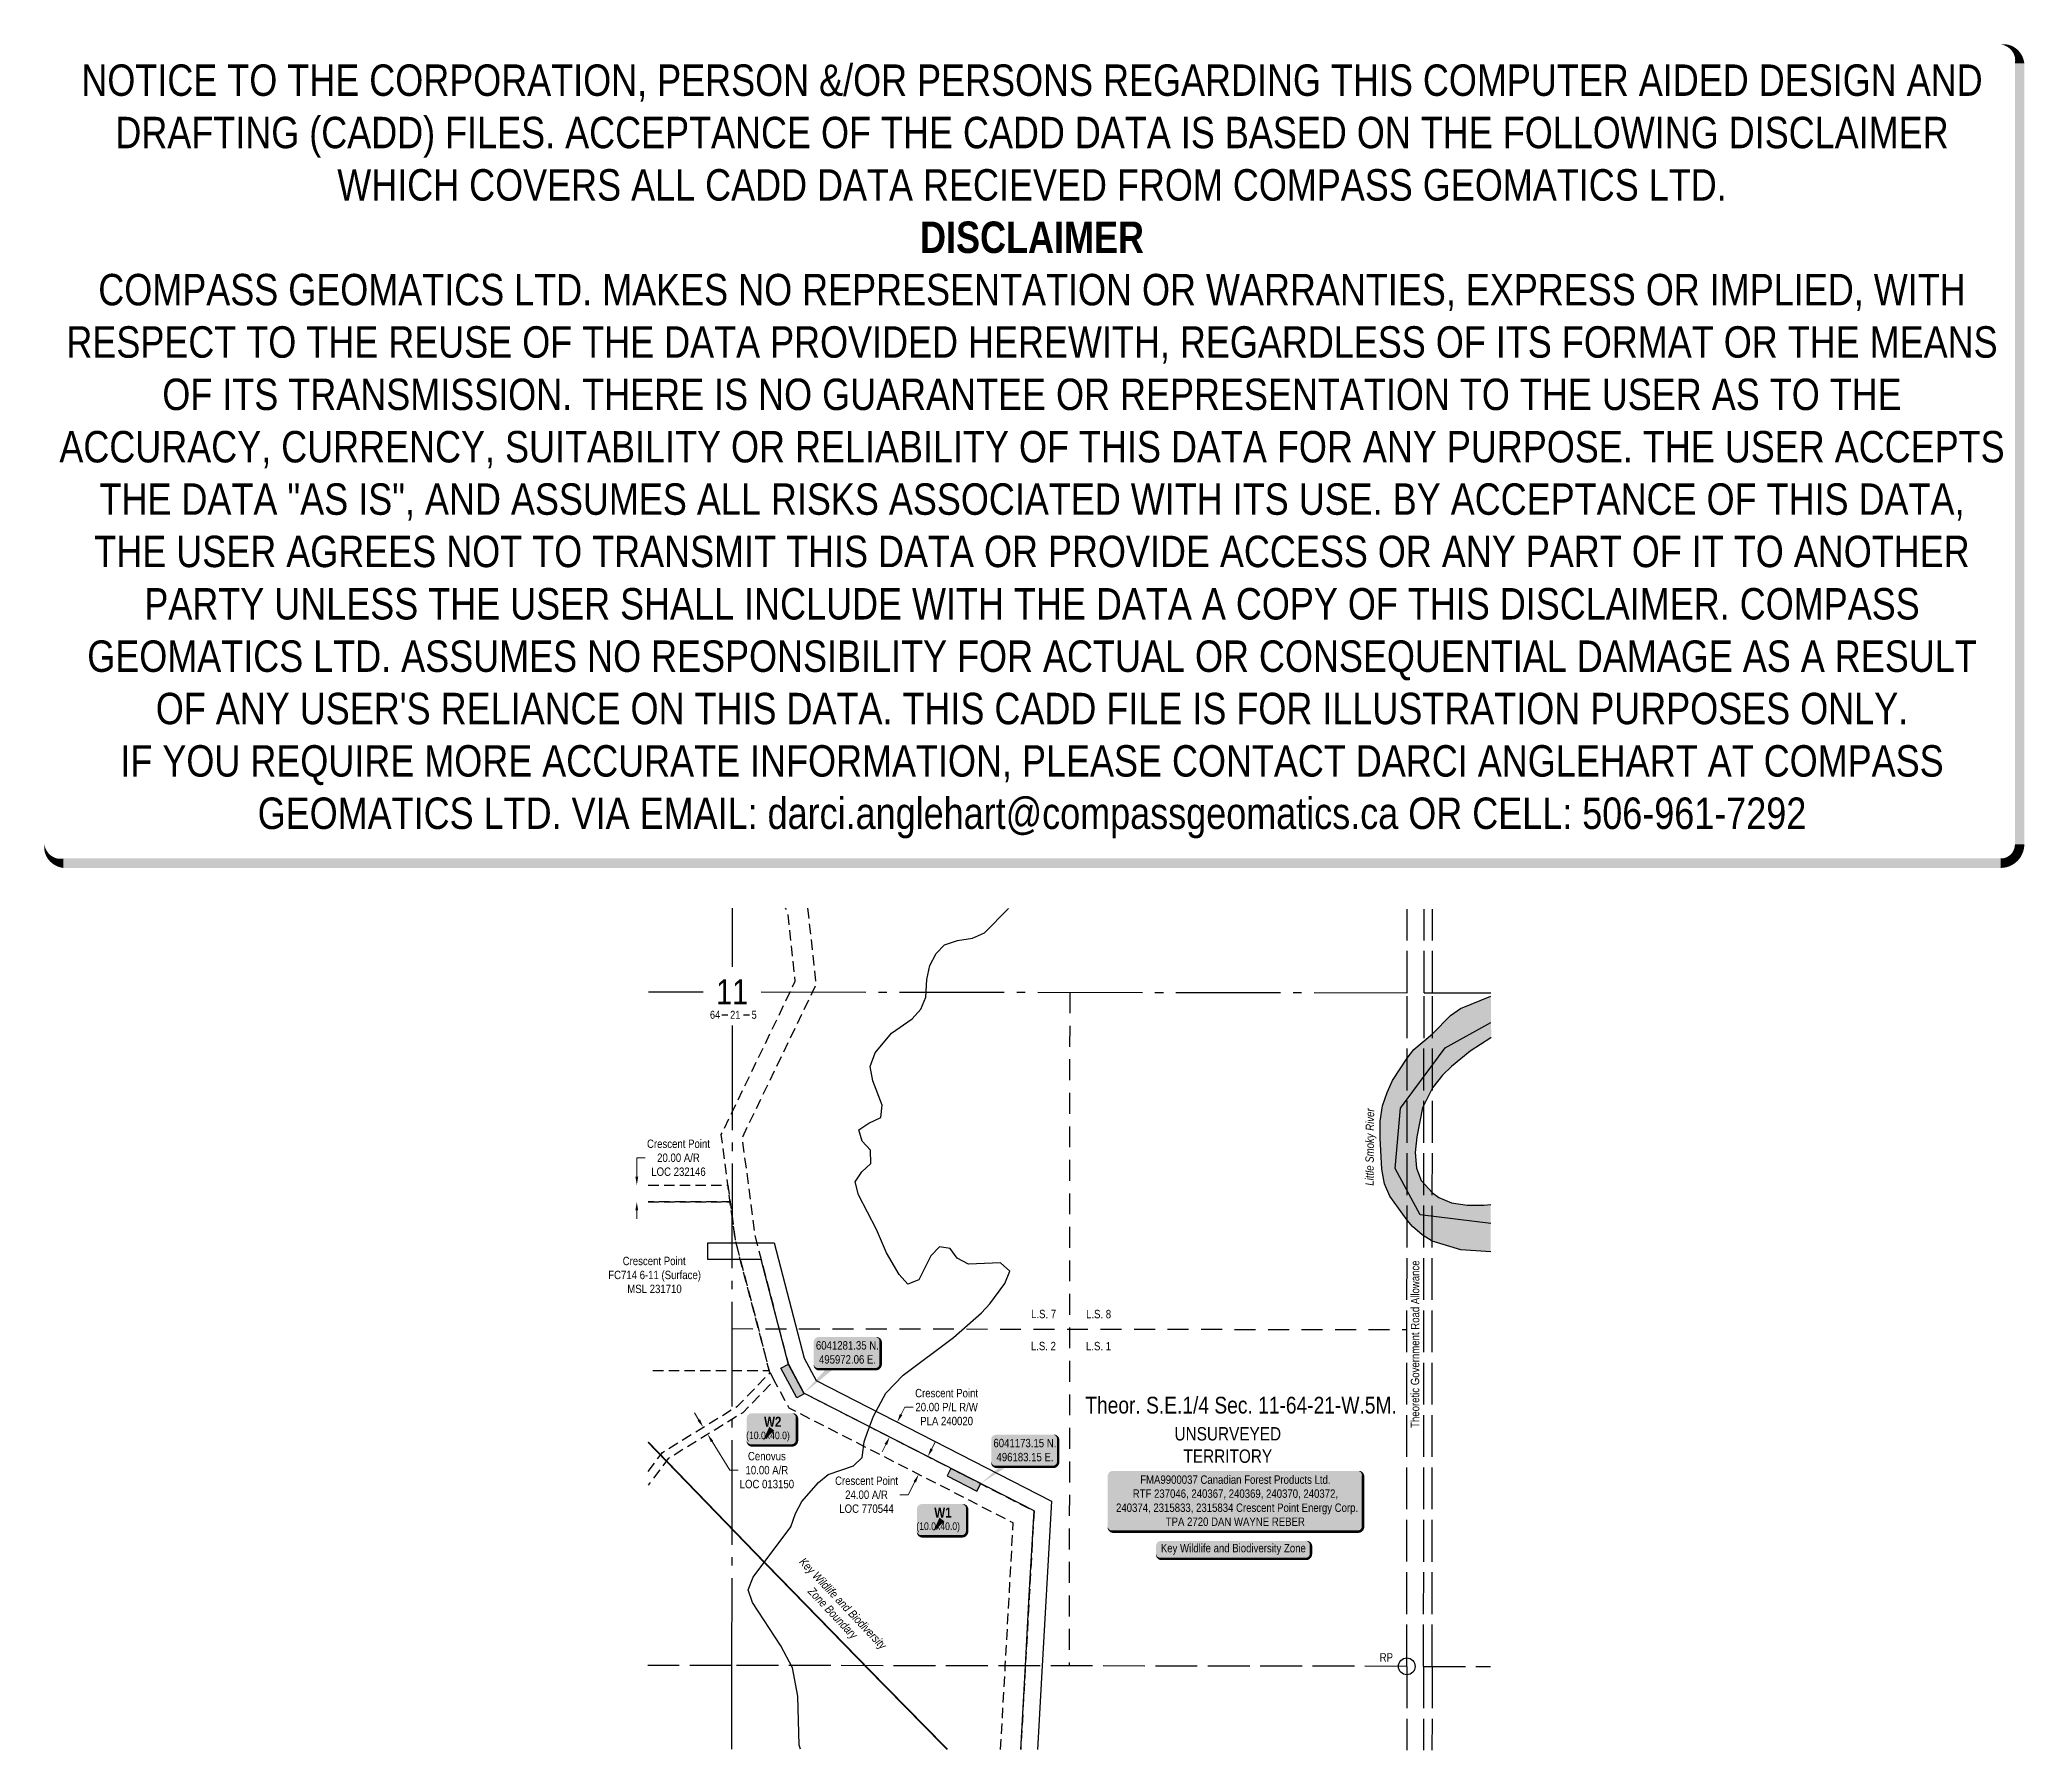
# Model space of a CAD drawing. Extents: x 495060 to 497429, y 6040855 to 6042897.
import ezdxf
from ezdxf.enums import TextEntityAlignment as Align

# ---------------------------------------------------------------- set-up
doc = ezdxf.new("R2010")
doc.units = 0
doc.header["$LTSCALE"] = 5
doc.header["$PDSIZE"] = 0.5
for name, pattern in [('DASHDOT2', [12.7, 6.35, -3.175, 0, -3.175]), ('foc-ACCESSROAD', [3.75, 2.5, -1.25]), ('foc-LSD', [8, 5, -3]), ('foc-QUARTERLINE', [33, 25, -3, 2, -3]), ('foc-UNSURVEYED', [12.5, 10, -2.5])]:
    doc.linetypes.add(name, pattern=pattern)
doc.layers.get('Defpoints').update_dxf_attribs({"color": 9})
for name, color, linetype in [('10', 1, 'Continuous'), ('35', 37, 'Continuous'), ('9', 3, 'Continuous'), ('AS-WILDLIFE', 131, 'DASHDOT2'), ('AS-WILDLIFE-BLOCK', 131, 'Continuous'), ('C-AR', 13, 'foc-ACCESSROAD'), ('C-RW', 13, 'Continuous'), ('C-SYMBOL', 7, 'Continuous'), ('C-WS', 13, 'foc-ACCESSROAD'), ('DETAIL-T', 7, 'Continuous'), ('F-AR', 190, 'foc-ACCESSROAD'), ('L-QSEC', 8, 'foc-QUARTERLINE'), ('L-ROAD-T', 7, 'Continuous'), ('L-SECLBL', 7, 'Continuous'), ('L-SECTION-LSD', 7, 'foc-LSD'), ('L-UNS-T', 3, 'Continuous'), ('L-USEC', 7, 'foc-UNSURVEYED'), ('P-TEMP-BLOCKS', 250, 'Continuous'), ('P-TEMP-H', 41, 'Continuous'), ('P-TEMP_WORKSPACE', 46, 'Continuous'), ('T-WATER', 160, 'Continuous'), ('T-WATER-H', 133, 'Continuous'), ('T-WATER-T', 170, 'Continuous')]:
    doc.layers.add(name, color=color, linetype=linetype)
for name, color, linetype, lineweight in [('C-AR-T', 13, 'Continuous', 9), ('C-RW-T', 13, 'Continuous', 9), ('C-WS-T', 13, 'Continuous', 9), ('F-AR-T', 190, 'Continuous', 9)]:
    doc.layers.add(name, color=color, linetype=linetype, lineweight=lineweight)
doc.layers.add('DISCLAIMER', color=7, linetype='Continuous', plot=False)
doc.layers.add('P-75m DRAINAGE AREA', color=7, linetype='Continuous', true_color=0xf1f8f1)
doc.styles.add('100L', font='', dxfattribs={"height": 11})
doc.styles.add('175L', font='', dxfattribs={"height": 20})
doc.styles.add('240', font='', dxfattribs={"height": 30})
doc.styles.add('80', font='', dxfattribs={"height": 10})
doc.styles.add('80CG', font='', dxfattribs={"height": 10})
doc.styles.add('80L', font='', dxfattribs={"height": 10})
doc.styles.add('BOLD', font='')
doc.styles.add('foc-LtypeFont', font='', dxfattribs={"height": 7.349999999999999})
doc.styles.add('SIMPLEX', font='')
doc.styles.get('100L').set_extended_font_data('Arial Narrow')
doc.styles.get('175L').set_extended_font_data('Arial Narrow')
doc.styles.get('240').set_extended_font_data('Arial Narrow')
doc.styles.get('80').set_extended_font_data('Arial Narrow')
doc.styles.get('80CG').set_extended_font_data('Arial Narrow')
doc.styles.get('80L').set_extended_font_data('Arial Narrow')
doc.styles.get('BOLD').set_extended_font_data('Arial Narrow', bold=True)
doc.styles.get('foc-LtypeFont').set_extended_font_data('Arial Narrow')
doc.styles.get('SIMPLEX').set_extended_font_data('Arial Narrow')
doc.linetypes.add('foc-TOPO-flowdirection-NOLINE', pattern='A,0,[">",foc-LtypeFont,S=0.3,R=0,X=0,Y=-0.945],-20,[">",foc-LtypeFont,S=0.3,R=0,X=0,Y=-0.945],0', length=20)
doc.dimstyles.new('Compass 5 000', dxfattribs={"dimscale": 5, "dimtxt": 9, "dimasz": 2, "dimexe": 0.2, "dimexo": 0.0625, "dimgap": 0.5, "dimtad": 0, "dimtih": 1, "dimtoh": 1, "dimzin": 0, "dimdsep": 46, "dimtxsty": '80CG', "dimcen": 0.1, "dimse1": 1, "dimse2": 1, "dimclrd": 256, "dimclrt": 256, "dimaunit": 1, "dimadec": 4, "dimazin": 0, "dimtfac": 0.06, "dimtofl": 0, "dimtmove": 0, "dimatfit": 1, "dimfxl": 0.2, "dimtolj": 1, "dimtzin": 0, "dimlwd": -1, "dimarcsym": 0})

# ---------------------------------------------------------------- blocks, each defined once
blk = doc.blocks.new('L-SECLBL')
at = {"layer": '9', "color": 7}
for p, q in [((-5.082139060913505, -27.83004804289613), (-12.28857354467345, -27.83004804289613)), ((20.70431141927111, -27.83004804289613), (13.49787693551116, -27.83004804289613))]:
    blk.add_line(p, q, dxfattribs=at)
at = {"layer": '10', "color": 2, "style": 'SIMPLEX'}
blk.add_attdef('SEC', text='', height=30, dxfattribs=at).set_placement((0, 0), align=Align.MIDDLE)
at = {"layer": '10', "color": 5, "style": '80L'}
blk.add_attdef('TWP', text='', height=9.5, dxfattribs=at).set_placement((-14.43410290347765, -27.36845155570791), align=Align.MIDDLE_RIGHT)
blk.add_attdef('RGE', text='', height=9.5, dxfattribs=at).set_placement((3.622123863462547, -27.36845155570791), align=Align.MIDDLE_CENTER)
blk.add_attdef('MER', text='', height=9.5, dxfattribs=at).set_placement((23.16775162027989, -27.36845155570791), align=Align.MIDDLE_LEFT)
blk = doc.blocks.new('RP')
at = {"layer": '35', "color": 3}
blk.add_circle((0, 0), 10, dxfattribs=at)
at = {"layer": '35', "color": 3, "style": '80'}
blk.add_attdef('RP_001', (-32.36089367917796, 5.754369554757101), '', height=10, dxfattribs=at)
blk = doc.blocks.new('*D378')
at = {"layer": 'C-AR-T', "transparency": 16777216}
for p, q in [((496124.5101967193, 6041214.485310631), (496129.0709929168, 6041223.384700388)), ((496104.4215491507, 6041175.286737251), (496096.5390793192, 6041159.905832635)), ((496096.5390793192, 6041159.905832635), (496086.5390793192, 6041159.905832635))]:
    blk.add_line(p, q, dxfattribs=at)
for points in [[(496123.0269650931, 6041215.24544333), (496125.9934283453, 6041213.725177931), (496119.9494005223, 6041205.585920874)], [(496102.9383175245, 6041176.04686995), (496105.9047807767, 6041174.526604552), (496108.9823453482, 6041184.186127008)]]:
    blk.add_solid(points, dxfattribs=at)
at = {"layer": 'Defpoints', "color": 0, "transparency": 16777216}
for p in [(495994.4745040592, 6041269.889816563), (495983.5074488856, 6041248.490022697), (496108.9823453482, 6041184.186127008)]:
    blk.add_point(p, dxfattribs=at)
at = {"layer": 'C-AR-T', "transparency": 16777216, "insert": (496046.7778242037, 6041159.905832635), "char_height": 10, "attachment_point": 5, "style": '80CG'}
blk.add_mtext('\\A1;Crescent Point \\P24.00 A/R\\PLOC 770544', dxfattribs=at)
blk = doc.blocks.new('*D379')
at = {"layer": 'C-AR-T', "transparency": 16777216}
for p, q in [((495772.5566006322, 6041539.457424659), (495772.5566006322, 6041562.17787968)), ((495772.5566006322, 6041562.17787968), (495782.5566006322, 6041562.17787968)), ((495772.5566006322, 6041499.467716463), (495772.5566006322, 6041489.467716463))]:
    blk.add_line(p, q, dxfattribs=at)
for points in [[(495770.8899339655, 6041539.457424659), (495774.2232672989, 6041539.457424659), (495772.5566006322, 6041529.457424659)], [(495770.8899339655, 6041499.467716463), (495774.2232672989, 6041499.467716463), (495772.5566006322, 6041509.467716463)]]:
    blk.add_solid(points, dxfattribs=at)
at = {"layer": 'Defpoints', "color": 0, "transparency": 16777216}
for p in [(495772.5566006322, 6041529.457424659), (495833.7094776755, 6041529.457424659), (495833.7094776756, 6041509.467716463)]:
    blk.add_point(p, dxfattribs=at)
at = {"layer": 'C-AR-T', "transparency": 16777216, "insert": (495822.3178557497, 6041562.177879679), "char_height": 10, "attachment_point": 5, "style": '80CG'}
blk.add_mtext('\\A1;Crescent Point\\P20.00 A/R\\PLOC 232146', dxfattribs=at)
blk = doc.blocks.new('*U382')
h = blk.add_hatch(color=255)
edge = h.paths.add_edge_path()
edge.add_line((-146.5, -37), (146.5, -37))
edge.add_arc((146.5, -31), 6, 270, 360)
edge.add_line((152.5, -31), (152.5, 29.5))
edge.add_arc((146.5, 29.5), 6, 0, 90)
edge.add_line((146.5, 35.5), (-146.5, 35.5))
edge.add_arc((-146.5, 29.5), 6, 90, 180)
edge.add_line((-152.5, 29.5), (-152.5, -31))
edge.add_arc((-146.5, -31), 6, 180, 270)
at = {"color": 44, "flags": 128}
blk.add_lwpolyline([(-146.5, -37, 3, 3, 0), (146.5, -37, 3, 3, 0.414213562373095), (152.5, -31, 3, 3, 0), (152.5, 29.5, 3, 0, 0.414213562373095), (146.5, 35.5, 0, 0, 0), (-146.5, 35.5, 0, 0, 0.414213562373095), (-152.5, 29.5, 0, 0, 0), (-152.5, -31, 0, 3, 0.414213562373095)], format="xyseb", close=True, dxfattribs=at)
at = {"color": 44, "style": '80'}
blk.add_attdef('ENTER_TEXT_001', (-35.98567530695772, -4.996589358799454), '', height=10, dxfattribs=at)
blk = doc.blocks.new('*D383')
at = {"layer": 'Defpoints', "color": 0, "transparency": 16777216}
for p in [(495851.3490571859, 6041240.219782672), (495856.6023932043, 6041231.708762472), (495857.135695891, 6041232.037937841)]:
    blk.add_point(p, dxfattribs=at)
at = {"layer": 'F-AR-T', "transparency": 16777216}
for p, q in [((495846.629943056, 6041249.058489026), (495841.3775262395, 6041257.56802001)), ((495862.388112708, 6041223.528406857), (495883.5461305967, 6041189.249937518)), ((495883.5461305967, 6041189.249937518), (495893.5461305962, 6041189.249937518))]:
    blk.add_line(p, q, dxfattribs=at)
for points in [[(495848.0481982199, 6041249.933891829), (495845.2116878917, 6041248.183086223), (495851.8823598726, 6041240.548958041)], [(495863.8063678718, 6041224.403809659), (495860.9698575437, 6041222.653004054), (495857.135695891, 6041232.037937841)]]:
    blk.add_solid(points, dxfattribs=at)
at = {"layer": 'F-AR-T', "transparency": 16777216, "insert": (495927.8367172275, 6041189.249937518), "char_height": 10, "attachment_point": 5, "style": '80CG'}
blk.add_mtext('\\A1;Cenovus\\P10.00 A/R^JLOC 013150', dxfattribs=at)
blk = doc.blocks.new('*D384')
at = {"layer": 'C-RW-T', "transparency": 16777216}
for p, q in [((496088.0607991691, 6041255.609562941), (496092.6222171353, 6041264.508634024)), ((496092.6222171353, 6041264.508634024), (496102.6222171355, 6041264.508634024)), ((496069.813376223, 6041220.009862344), (496065.2519582573, 6041211.11079126))]:
    blk.add_line(p, q, dxfattribs=at)
for points in [[(496086.5776206555, 6041256.369799268), (496089.5439776829, 6041254.849326613), (496083.4993812034, 6041246.710491857)], [(496068.3301977094, 6041220.770098671), (496071.2965547368, 6041219.249626016), (496074.3747941891, 6041228.908933426)]]:
    blk.add_solid(points, dxfattribs=at)
at = {"layer": 'Defpoints', "color": 0, "transparency": 16777216}
for p in [(496074.3747941891, 6041228.908933426), (496165.1375390906, 6041204.865027695), (496156.0129520763, 6041187.063469264)]:
    blk.add_point(p, dxfattribs=at)
at = {"layer": 'C-RW-T', "transparency": 16777216, "insert": (496142.383472251, 6041264.508634023), "char_height": 10, "attachment_point": 5, "style": '80CG'}
blk.add_mtext('\\A1;Crescent Point\\P20.00 P/L R/W\\PPLA 240020', dxfattribs=at)
blk = doc.blocks.new('*U385')
h = blk.add_hatch(color=255)
edge = h.paths.add_edge_path()
edge.add_line((-86.49999999999999, -11.5), (86.49999999999999, -11.5))
edge.add_arc((86.49999999999999, -5.5), 6, 270, 360)
edge.add_line((92.49999999999999, -5.5), (92.49999999999999, 4))
edge.add_arc((86.49999999999999, 4), 6, 0, 90)
edge.add_line((86.49999999999999, 10), (-86.49999999999999, 10))
edge.add_arc((-86.49999999999999, 4), 6, 90, 180)
edge.add_line((-92.49999999999999, 4), (-92.49999999999999, -5.5))
edge.add_arc((-86.49999999999999, -5.5), 6, 180, 270)
at = {"color": 131, "flags": 128}
blk.add_lwpolyline([(-86.49999999999999, -11.5, 3, 3, 0), (86.49999999999999, -11.5, 3, 3, 0.414213562373095), (92.49999999999999, -5.5, 3, 3, 0), (92.49999999999999, 4, 3, 0, 0.414213562373095), (86.49999999999999, 10, 0, 0, 0), (-86.49999999999999, 10, 0, 0, 0.414213562373095), (-92.49999999999999, 4, 0, 0, 0), (-92.49999999999999, -5.5, 0, 3, 0.414213562373095)], format="xyseb", close=True, dxfattribs=at)
at = {"color": 131, "style": '80'}
blk.add_attdef('ENTER_TEXT_001', (-35.98567530695772, -4.996589358799454), '', height=10, dxfattribs=at)
blk = doc.blocks.new('*U390')
h = blk.add_hatch(color=254)
edge = h.paths.add_edge_path()
edge.add_line((-33.99999999999998, -20), (33.99999999999998, -20))
edge.add_arc((33.99999999999999, -13.99999999999999), 6.000000000000007, 269.9999999999999, 359.9999999999999)
edge.add_line((39.99999999999999, -14), (39.99999999999999, 12.5))
edge.add_arc((33.99999999999999, 12.49999999999999), 6.000000000000007, 6.785183320455494e-14, 90.00000000000007)
edge.add_line((33.99999999999998, 18.5), (-33.99999999999998, 18.5))
edge.add_arc((-33.99999999999999, 12.49999999999999), 6.000000000000007, 89.99999999999993, 179.9999999999999)
edge.add_line((-39.99999999999999, 12.5), (-39.99999999999999, -14))
edge.add_arc((-33.99999999999999, -13.99999999999999), 6.000000000000007, 180, 270.0000000000001)
at = {"color": 1, "flags": 128}
blk.add_lwpolyline([(-52.41889512576345, -40.05458586676355, 0, 10, 0), (0, 0, 5, 5, 0)], format="xyseb", dxfattribs=at)
blk.add_lwpolyline([(-33.99999999999998, -20, 3, 3, 0), (33.99999999999998, -20, 3, 3, 0.4142135623730951), (39.99999999999999, -14, 3, 3, 0), (39.99999999999999, 12.5, 3, 0, 0.4142135623730951), (33.99999999999998, 18.5, 0, 0, 0), (-33.99999999999998, 18.5, 0, 0, 0.4142135623730951), (-39.99999999999999, 12.5, 0, 0, 0), (-39.99999999999999, -14, 0, 3, 0.4142135623730951)], format="xyseb", close=True, dxfattribs=at)
at = {"color": 1, "style": '80'}
blk.add_attdef('ENTER_TEXT_001', (-35.98567530695772, -4.996589358799454), '', height=10, dxfattribs=at)
blk = doc.blocks.new('*U391')
h = blk.add_hatch(color=254)
edge = h.paths.add_edge_path()
edge.add_line((-33.99999999999998, -20), (33.99999999999998, -20))
edge.add_arc((33.99999999999999, -13.99999999999999), 6.000000000000007, 269.9999999999999, 359.9999999999999)
edge.add_line((39.99999999999999, -14), (39.99999999999999, 12.5))
edge.add_arc((33.99999999999999, 12.49999999999999), 6.000000000000007, 6.785183320455494e-14, 90.00000000000007)
edge.add_line((33.99999999999998, 18.5), (-33.99999999999998, 18.5))
edge.add_arc((-33.99999999999999, 12.49999999999999), 6.000000000000007, 89.99999999999993, 179.9999999999999)
edge.add_line((-39.99999999999999, 12.5), (-39.99999999999999, -14))
edge.add_arc((-33.99999999999999, -13.99999999999999), 6.000000000000007, 180, 270.0000000000001)
at = {"color": 1, "flags": 128}
blk.add_lwpolyline([(-51.61716459352242, -48.45826038970424, 0, 10, 0), (0, 0, 5, 5, 0)], format="xyseb", dxfattribs=at)
blk.add_lwpolyline([(-33.99999999999998, -20, 3, 3, 0), (33.99999999999998, -20, 3, 3, 0.4142135623730951), (39.99999999999999, -14, 3, 3, 0), (39.99999999999999, 12.5, 3, 0, 0.4142135623730951), (33.99999999999998, 18.5, 0, 0, 0), (-33.99999999999998, 18.5, 0, 0, 0.4142135623730951), (-39.99999999999999, 12.5, 0, 0, 0), (-39.99999999999999, -14, 0, 3, 0.4142135623730951)], format="xyseb", close=True, dxfattribs=at)
at = {"color": 1, "style": '80'}
blk.add_attdef('ENTER_TEXT_001', (-35.98567530695772, -4.996589358799454), '', height=10, dxfattribs=at)
blk = doc.blocks.new('*U459')
h = blk.add_hatch(color=191)
edge = h.paths.add_edge_path()
edge.add_line((-23.99999999999998, -20), (23.99999999999998, -20))
edge.add_arc((23.99999999999998, -14), 6, 270, 360)
edge.add_line((29.99999999999998, -14), (29.99999999999998, 12.5))
edge.add_arc((23.99999999999998, 12.5), 6, 0, 90)
edge.add_line((23.99999999999998, 18.5), (-23.99999999999998, 18.5))
edge.add_arc((-23.99999999999998, 12.5), 6, 90, 180)
edge.add_line((-29.99999999999998, 12.5), (-29.99999999999998, -14))
edge.add_arc((-23.99999999999998, -14), 6, 180, 270)
at = {"color": 250, "flags": 128}
blk.add_lwpolyline([(-23.99999999999998, -20, 3, 3, 0), (23.99999999999998, -20, 3, 3, 0.414213562373095), (29.99999999999998, -14, 3, 3, 0), (29.99999999999998, 12.5, 3, 0, 0.414213562373095), (23.99999999999998, 18.5, 0, 0, 0), (-23.99999999999998, 18.5, 0, 0, 0.414213562373095), (-29.99999999999998, 12.5, 0, 0, 0), (-29.99999999999998, -14, 0, 3, 0.414213562373095)], format="xyseb", close=True, dxfattribs=at)
at = {"flags": 128}
blk.add_lwpolyline([(-10.33462975778875, -14.25691697455414, 0, 7.5, 0), (-3.398394867633905e-15, 0, 0, 0, 0)], format="xyseb", dxfattribs=at)
at = {"color": 250}
for tag, p, height, style in [('TEMP_AREA_W1_001', (-9.212824010914055, 2.244292974654144), 12, 'BOLD'), ('ENTER_TEXT_001', (-30.65893587994544, -12.47010782646594), 9, '80')]:
    blk.add_attdef(tag, p, '', height=height, dxfattribs=dict(at, style=style))
blk = doc.blocks.new('Disclaimer_Legal')
at = {"layer": 'DISCLAIMER', "color": 254, "flags": 128}
blk.add_lwpolyline([(-3612.859355113964, -1104.601793492536, 37.5, 37.5, 0), (4096.10254652852, -1104.601793492536, 37.5, 37.5, 0.414213562373095), (4171.10254652852, -1029.601793492536, 37.5, 37.5, 0), (4171.10254652852, 2078.694150954953, 37.5, 0, 0.414213562373095), (4096.10254652852, 2153.694150954953, 0, 0, 0), (-3612.859355113964, 2153.694150954953, 0, 0, 0.414213562373095), (-3687.859355113964, 2078.694150954953, 0, 0, 0), (-3687.859355113964, -1029.601793492536, 0, 37.5, 0.414213562373095)], format="xyseb", close=True, dxfattribs=at)
at = {"layer": 'DISCLAIMER', "color": 254, "insert": (241.6215957072782, 533.9211787312088), "char_height": 125, "width": 7717.567617301413, "attachment_point": 5, "style": '80'}
blk.add_mtext('NOTICE TO THE CORPORATION, PERSON &/OR PERSONS REGARDING THIS COMPUTER AIDED DESIGN AND DRAFTING (CADD) FILES. ACCEPTANCE OF THE CADD DATA IS BASED ON THE FOLLOWING DISCLAIMER WHICH COVERS ALL CADD DATA RECIEVED FROM COMPASS GEOMATICS LTD.\\P{\\fArial Narrow|b1|i0|c0|p34;DISCLAIMER}\\PCOMPASS GEOMATICS LTD. MAKES NO REPRESENTATION OR WARRANTIES, EXPRESS OR IMPLIED, WITH RESPECT TO THE REUSE OF THE DATA PROVIDED HEREWITH, REGARDLESS OF ITS FORMAT OR THE MEANS OF ITS TRANSMISSION. THERE IS NO GUARANTEE OR REPRESENTATION TO THE USER AS TO THE ACCURACY, CURRENCY, SUITABILITY OR RELIABILITY OF THIS DATA FOR ANY PURPOSE. THE USER ACCEPTS THE DATA "AS IS", AND ASSUMES ALL RISKS ASSOCIATED WITH ITS USE. BY ACCEPTANCE OF THIS DATA, THE USER AGREES NOT TO TRANSMIT THIS DATA OR PROVIDE ACCESS OR ANY PART OF IT TO ANOTHER PARTY UNLESS THE USER SHALL INCLUDE WITH THE DATA A COPY OF THIS DISCLAIMER. COMPASS GEOMATICS LTD. ASSUMES NO RESPONSIBILITY FOR ACTUAL OR CONSEQUENTIAL DAMAGE AS A RESULT OF ANY USER\'S RELIANCE ON THIS DATA. THIS CADD FILE IS FOR ILLUSTRATION PURPOSES ONLY.\\PIF YOU REQUIRE MORE ACCURATE INFORMATION, PLEASE CONTACT DARCI ANGLEHART AT COMPASS GEOMATICS LTD. VIA EMAIL: darci.anglehart@compassgeomatics.ca OR CELL: 506-961-7292', dxfattribs=at)

msp = doc.modelspace()

# ---------------------------------------------------------------- hatches: boundary and pattern name
at = {"layer": 'P-TEMP-H'}
h = msp.add_hatch(color=256, dxfattribs=at)
h.dxf.hatch_style = 1
h.paths.add_polyline_path([(495963.7576973147, 6041275.700988158), (495944.6892670412, 6041310.839778657), (495953.4739646665, 6041315.606886225), (495972.54239494, 6041280.468095725)])
h = msp.add_hatch(color=256, dxfattribs=at)
h.dxf.hatch_style = 1
h.paths.add_polyline_path([(496147.5529428375, 6041191.399836262), (496142.9938922467, 6041182.505383799), (496178.5901765773, 6041164.259711932), (496183.1492271679, 6041173.154164395)])
at = {"layer": 'T-WATER-H'}
h = msp.add_hatch(color=256, dxfattribs=at)
h.dxf.hatch_style = 1
h.paths.add_polyline_path([(496792.0566343366, 6041705.331034351), (496767.4633001915, 6041689.553652164), (496744.9731815173, 6041671.091656677), (496734.2274616839, 6041660.642868091), (496722.2833397409, 6041645.757662289), (496710.5114959133, 6041621.922803087), (496703.6324284876, 6041587.198559797), (496701.8552862965, 6041568.339875998), (496703.206421591, 6041549.61461973), (496708.7253519361, 6041535.13472697), (496722.1714211372, 6041520.425878019), (496730.0893193894, 6041514.833704207), (496745.1312325093, 6041508.380067656), (496763.6594183467, 6041505.532645273), (496783.4833407993, 6041505.464765311), (496791.9329948844, 6041506.481455783), (496791.8978373972, 6041449.937598803), (496756.1534912708, 6041452.210784855), (496722.1361553315, 6041462.692418758), (496710.0202261067, 6041470.223847141), (496698.5745123514, 6041479.980028415), (496691.9754430114, 6041487.90507855), (496671.570564598, 6041516.507098669), (496665.0362771797, 6041531.201724394), (496661.9592435091, 6041548.60375948), (496659.7272553166, 6041585.73653786), (496660.0481620086, 6041605.966001142), (496662.8243034463, 6041624.131869064), (496668.0452908327, 6041639.992990182), (496674.7764011183, 6041654.299562713), (496692.0954869844, 6041681.29984487), (496700.2415445714, 6041691.459720396), (496722.3004084701, 6041709.990752679), (496743.7844664319, 6041732.034882277), (496755.9074774581, 6041740.574620563), (496792.0874801232, 6041754.940374512), (496792.4564867378, 6041705.587551996)])

# ---------------------------------------------------------------- linework, layer by layer
at = {"layer": 'AS-WILDLIFE', "const_width": 2.000000000000001, "flags": 128}
msp.add_lwpolyline([(495786.0707108383, 6041222.730202953), (495920.1092961945, 6041084.103345206), (496056.2471179973, 6040944.437962331), (496143.3322060658, 6040855.816583407)], dxfattribs=at)
at = {"layer": 'C-AR', "flags": 128}
for points in [[(496206.8643550312, 6040855.731909511), (496212.4298823818, 6040955.653742297), (496221.9334277362, 6041126.300487254), (495954.5238996921, 6041263.343632313), (495936.5709913485, 6041296.426996318), (495931.5756495434, 6041305.632383936), (495931.0115525313, 6041306.671590982), (495889.9188650155, 6041464.722271226), (495886.2378627805, 6041492.66451459), (495873.4316499846, 6041589.864524513), (495886.3381143332, 6041616.602967835), (495955.6333081445, 6041760.161301238), (495961.7641788939, 6041772.865072127), (495952.8165504089, 6041855.777997725), (495950.0234086895, 6041860.123370633)], [(495976.4946632989, 6041860.088051007), (495986.3673675265, 6041768.615055972), (495982.2705814116, 6041760.124112814), (495898.1671415393, 6041585.88880055), (495913.5235412073, 6041469.328463588), (495953.5066411661, 6041315.546670852), (495972.0632852495, 6041281.350986177), (496246.7193737199, 6041140.569863637), (496241.1028201201, 6041039.577870448), (496236.434333344, 6040955.621537344), (496230.8771916516, 6040855.699905864)], [(495786.3190214272, 6041529.457479282), (495881.3902066688, 6041529.457710741), (495884.0238920995, 6041509.467593029), (495786.3028386062, 6041509.467544025)]]:
    msp.add_lwpolyline(points, dxfattribs=at)
at = {"layer": 'C-RW', "flags": 128}
msp.add_lwpolyline([(496230.8771916516, 6040855.699905864), (496236.434333344, 6040955.621537344), (496241.1028201201, 6041039.577870448), (496246.7193737199, 6041140.569863637), (495972.0632852495, 6041281.350986177), (495953.5066411661, 6041315.546670852), (495920.9984004021, 6041440.578099115), (495896.195880904, 6041440.578165513), (495886.1958792617, 6041440.578581438), (495857.23356527, 6041440.578216372), (495857.2337030371, 6041460.568152525), (495886.2117816923, 6041460.568403121), (495890.9987919356, 6041460.568384565), (495915.8012026998, 6041460.568389883), (495936.470149867, 6041460.568513928), (495972.252471178, 6041322.942172025), (495986.6941062539, 6041296.330118332), (496267.4141684258, 6041152.440900764), (496256.4673558185, 6040955.595022596), (496250.9102823491, 6040855.673206314)], dxfattribs=at)
at = {"layer": 'C-WS', "flags": 128}
msp.add_lwpolyline([(495786.3028386062, 6041509.467544025), (495884.0238920995, 6041509.467593029), (495886.2378646787, 6041492.66661601), (495889.9188650155, 6041464.722271226), (495930.6998406439, 6041307.871481511), (495886.0881179299, 6041307.871431692), (495786.1396367229, 6041307.871352109)], dxfattribs=at)
at = {"layer": 'F-AR', "flags": 128}
msp.add_lwpolyline([(495786.0424591354, 6041187.832102216), (495803.2730725775, 6041210.545258047), (495886.0504915023, 6041261.638970976), (495892.7203001255, 6041265.756442388), (495931.5756495434, 6041305.632383936), (495936.5709913485, 6041296.426996318), (495899.0230944962, 6041257.892944318), (495886.0411505, 6041249.87951996), (495810.1139469653, 6041203.014267176), (495786.0290481577, 6041171.266104645)], dxfattribs=at)
at = {"layer": 'L-QSEC'}
for p, q in [((495886.5355947039, 6041860.208080098), (495886.4789402946, 6041790.259657352)), ((495786.5059749724, 6041760.393066453), (495851.8203294445, 6041760.305891917)), ((495921.1023013234, 6041760.213421835), (496692.1417818579, 6041759.184321732)), ((496712.248128452, 6041759.157485952), (496792.0900359539, 6041759.050921609)), ((495886.4222441295, 6041720.259680777), (495885.8033218737, 6040956.106704028)), ((495885.8033218737, 6040956.106704028), (495885.7224438362, 6040856.159918599))]:
    msp.add_line(p, q, dxfattribs=at)
at = {"layer": 'L-SECTION-LSD'}
for p, q in [((496289.2982118974, 6041759.721993755), (496288.7229045361, 6040955.569790451)), ((495886.1289819054, 6041358.183184905), (496691.892134528, 6041357.108599304))]:
    msp.add_line(p, q, dxfattribs=at)
at = {"layer": 'L-USEC'}
for p, q in [((496692.1417818579, 6041759.184321732), (496692.203930368, 6041859.133106336)), ((496712.248137352, 6041759.171819525), (496712.3102769546, 6041859.106279174)), ((496722.3061126065, 6041759.165565439), (496722.3682477538, 6041859.092859196)), ((496691.6424871983, 6040955.032876877), (496692.1417818579, 6041759.184321732)), ((496711.7488427032, 6040955.020392911), (496712.248137363, 6041759.171837766)), ((496721.8068179637, 6040955.014147951), (496722.3061126235, 6041759.165592806)), ((495885.8033218737, 6040956.106704028), (495785.8549741015, 6040956.239990597)), ((496691.6424871983, 6040955.032876877), (495885.8033218737, 6040956.106704028)), ((496691.6424871983, 6040955.032876877), (496691.5801188376, 6040855.085893709)), ((496711.7488426645, 6040955.020330217), (496711.6864654113, 6040855.059096525)), ((496711.7488399494, 6040955.015979233), (496791.5900663945, 6040954.94887963)), ((496721.8068179052, 6040955.014053899), (496721.7444362038, 6040855.04569154))]:
    msp.add_line(p, q, dxfattribs=at)
at = {"layer": 'P-TEMP_WORKSPACE'}
for points in [[(495963.7576973147, 6041275.700988158), (495944.6892670412, 6041310.839778657), (495953.4739646665, 6041315.606886225), (495972.54239494, 6041280.468095725)], [(496147.5529428375, 6041191.399836262), (496142.9938922467, 6041182.505383799), (496178.5901765773, 6041164.259711932), (496183.1492271679, 6041173.154164395)]]:
    msp.add_lwpolyline(points, close=True, dxfattribs=at)
at = {"layer": 'T-WATER', "linetype": 'foc-TOPO-flowdirection-NOLINE', "flags": 128}
for points in [[(496047.7904955909, 6041234.566775747), (496055.0181998067, 6041253.68745492), (496069.8272178879, 6041281.296947959), (496090.6104828779, 6041302.5789789), (496150.463314477, 6041347.528559627), (496183.8383237264, 6041376.97562636), (496193.8204911845, 6041387.92989478), (496211.7002385625, 6041412.192023167), (496217.9052647669, 6041426.939053609), (496206.6984671698, 6041436.626826111), (496168.6184847364, 6041435.147577682), (496154.8563037991, 6041442.157713943), (496146.6064905909, 6041454.0289192), (496133.7525150907, 6041455.904074881), (496123.4735274594, 6041445.018435844), (496109.2325593123, 6041416.488654807), (496095.9064777266, 6041411.472854666), (496085.7784148497, 6041422.865554949), (496070.6114968908, 6041448.783754434), (496058.694587769, 6041476.63380202), (496037.3813985903, 6041518.014705228), (496033.09050519, 6041533.294785982), (496041.1315336495, 6041545.455729792), (496051.9204376449, 6041555.422620717), (496051.616473149, 6041571.349570844), (496041.5245665569, 6041582.079792784), (496037.6552075371, 6041595.605016049), (496049.6412539055, 6041603.609632383), (496063.8574898319, 6041610.096925808), (496065.6183056482, 6041624.872813697), (496054.1712407902, 6041654.208581904), (496051.1994032784, 6041671.185956713), (496057.0934468149, 6041687.384627007), (496076.7574934727, 6041711.107027164), (496101.3622069768, 6041728.114533971), (496111.6564526687, 6041739.42079896), (496117.6753506401, 6041753.992139775), (496118.7396031815, 6041774.857570574), (496122.4993433772, 6041791.908923543), (496129.7633306163, 6041806.019009536), (496140.0243336493, 6041816.303875714), (496155.286210901, 6041821.734553839), (496173.222414237, 6041824.494026439), (496187.6654238422, 6041830.55292641), (496216.156258169, 6041859.768279316)], [(496791.9188397901, 6041483.715789261), (496707.6321634135, 6041494.251237541), (496677.9445300978, 6041549.386008995), (496684.3060949419, 6041621.484496613), (496737.3199234835, 6041693.58306208), (496792.067945848, 6041723.523360076)], [(496042.8824094674, 6041213.678798056), (496044.0745365439, 6041223.124955948), (496047.7904955909, 6041234.566775747)], [(495968.0399456681, 6040856.050208098), (495966.432350783, 6040860.987814544), (495964.7954042291, 6040919.302000326), (495958.3723771162, 6040953.334809004), (495944.3584921148, 6040979.572603312), (495910.5313127532, 6041031.105886785), (495905.5225221045, 6041046.470677924), (495911.4991754443, 6041061.58513882), (495956.2402121544, 6041121.6396596), (495961.9394429485, 6041137.423487045), (495969.632473401, 6041151.759778993), (495989.4492571334, 6041174.634478378), (496000.9432925528, 6041184.098183498), (496031.3243107712, 6041194.244495362), (496041.6964937935, 6041204.284970623), (496042.8824094674, 6041213.678798056)]]:
    msp.add_lwpolyline(points, dxfattribs=at)
at = {"layer": 'T-WATER'}
for points in [[(496047.7904955909, 6041234.566775747), (496055.0181998067, 6041253.68745492), (496069.8272178879, 6041281.296947959), (496090.6104828779, 6041302.5789789), (496150.463314477, 6041347.528559627), (496183.8383237264, 6041376.97562636), (496193.8204911845, 6041387.92989478), (496211.7002385625, 6041412.192023167), (496217.9052647669, 6041426.939053609), (496206.6984671698, 6041436.626826111), (496168.6184847364, 6041435.147577682), (496154.8563037991, 6041442.157713943), (496146.6064905909, 6041454.0289192), (496133.7525150907, 6041455.904074881), (496123.4735274594, 6041445.018435844), (496109.2325593123, 6041416.488654807), (496095.9064777266, 6041411.472854666), (496085.7784148497, 6041422.865554949), (496070.6114968908, 6041448.783754434), (496058.694587769, 6041476.63380202), (496037.3813985903, 6041518.014705228), (496033.09050519, 6041533.294785982), (496041.1315336495, 6041545.455729792), (496051.9204376449, 6041555.422620717), (496051.616473149, 6041571.349570844), (496041.5245665569, 6041582.079792784), (496037.6552075371, 6041595.605016049), (496049.6412539055, 6041603.609632383), (496063.8574898319, 6041610.096925808), (496065.6183056482, 6041624.872813697), (496054.1712407902, 6041654.208581904), (496051.1994032784, 6041671.185956713), (496057.0934468149, 6041687.384627007), (496076.7574934727, 6041711.107027164), (496101.3622069768, 6041728.114533971), (496111.6564526687, 6041739.42079896), (496117.6753506401, 6041753.992139775), (496118.7396031815, 6041774.857570574), (496122.4993433772, 6041791.908923543), (496129.7633306163, 6041806.019009536), (496140.0243336493, 6041816.303875714), (496155.286210901, 6041821.734553839), (496173.222414237, 6041824.494026439), (496187.6654238422, 6041830.55292641), (496216.156258169, 6041859.768279316)], [(496791.8978373972, 6041449.937598803), (496756.1534912708, 6041452.210784855), (496722.1361553315, 6041462.692418758), (496710.0202261067, 6041470.223847141), (496698.5745123514, 6041479.980028415), (496691.9754430114, 6041487.90507855), (496671.570564598, 6041516.507098669), (496665.0362771797, 6041531.201724394), (496661.9592435091, 6041548.60375948), (496659.7272553166, 6041585.73653786), (496660.0481620086, 6041605.966001142), (496662.8243034463, 6041624.131869064), (496668.0452908327, 6041639.992990182), (496674.7764011183, 6041654.299562713), (496692.0954869844, 6041681.29984487), (496700.2415445714, 6041691.459720396), (496722.3004084701, 6041709.990752679), (496743.7844664319, 6041732.034882277), (496755.9074774581, 6041740.574620563), (496792.0874801232, 6041754.940374512)], [(496791.9188397901, 6041483.715789261), (496707.6321634135, 6041494.251237541), (496677.9445300978, 6041549.386008995), (496684.3060949419, 6041621.484496613), (496737.3199234835, 6041693.58306208), (496792.067945848, 6041723.523360076)], [(496792.4564867378, 6041705.587551996), (496792.0566343366, 6041705.331034351), (496767.4633001915, 6041689.553652164), (496744.9731815173, 6041671.091656677), (496734.2274616839, 6041660.642868091), (496722.2833397409, 6041645.757662289), (496710.5114959133, 6041621.922803087), (496703.6324284876, 6041587.198559797), (496701.8552862965, 6041568.339875998), (496703.206421591, 6041549.61461973), (496708.7253519361, 6041535.13472697), (496722.1714211372, 6041520.425878019), (496730.0893193894, 6041514.833704207), (496745.1312325093, 6041508.380067656), (496763.6594183467, 6041505.532645273), (496783.4833407993, 6041505.464765311), (496791.9329948844, 6041506.481455783)], [(496042.8824094674, 6041213.678798056), (496044.0745365439, 6041223.124955948), (496047.7904955909, 6041234.566775747)], [(495968.0399456681, 6040856.050208098), (495966.432350783, 6040860.987814544), (495964.7954042291, 6040919.302000326), (495958.3723771162, 6040953.334809004), (495944.3584921148, 6040979.572603312), (495910.5313127532, 6041031.105886785), (495905.5225221045, 6041046.470677924), (495911.4991754443, 6041061.58513882), (495956.2402121544, 6041121.6396596), (495961.9394429485, 6041137.423487045), (495969.632473401, 6041151.759778993), (495989.4492571334, 6041174.634478378), (496000.9432925528, 6041184.098183498), (496031.3243107712, 6041194.244495362), (496041.6964937935, 6041204.284970623), (496042.8824094674, 6041213.678798056)]]:
    msp.add_lwpolyline(points, dxfattribs=at)

# ---------------------------------------------------------------- block references
at = {"layer": 'AS-WILDLIFE-BLOCK'}
ref = msp.add_blockref('*U385', (496484.8079991798, 6041094.834301521), dxfattribs=dict(at, xscale=0.99948388, yscale=0.99948388, zscale=0.99948388))
ref.add_attrib('ENTER_TEXT_001', 'Key Wildlife and Biodiversity Zone', (496398.0792513115, 6041091.220887767), dxfattribs={"layer": '0', "color": 131, "height": 9.9948388, "style": '80'})
at = {"layer": 'DETAIL-T'}
ref = msp.add_blockref('*U391', (496023.6536605346, 6041329.78409673), dxfattribs=dict(at, xscale=0.999481, yscale=0.999481, zscale=0.999481))
ref.add_attrib('ENTER_TEXT_001', '6041281.35 N.', (495986.3776552993, 6041333.200921841), dxfattribs={"layer": '0', "color": 1, "height": 9.994810000000001, "style": '80'})
ref.add_attrib('ENTER_TEXT_002', '495972.06 E.', (495990.0149207392, 6041316.501998722), dxfattribs={"layer": '0', "color": 1, "height": 9.994810000000001, "style": '80'})
ref = msp.add_blockref('*U390', (496235.5409168871, 6041213.187961932), dxfattribs=dict(at, xscale=0.999481, yscale=0.999481, zscale=0.999481))
ref.add_attrib('ENTER_TEXT_001', '6041173.15 N.', (496198.2649116518, 6041216.604787043), dxfattribs={"layer": '0', "color": 1, "height": 9.994810000000001, "style": '80'})
ref.add_attrib('ENTER_TEXT_002', '496183.15 E.', (496201.9021770917, 6041199.905863924), dxfattribs={"layer": '0', "color": 1, "height": 9.994810000000001, "style": '80'})
at = {"layer": 'F-AR-T', "xscale": 0.3, "yscale": 0.3, "zscale": 0.3}
msp.add_blockref('Disclaimer_Legal', (496171.8113079972, 6042245.241556735), dxfattribs=at)
at = {"layer": 'L-SECLBL'}
msp.add_blockref('L-SECLBL', (495886.4546419367, 6041760.259665783), dxfattribs=at).add_auto_attribs({'SEC': '11', 'TWP': '64', 'RGE': '21', 'MER': '5'})
at = {"layer": 'P-75m DRAINAGE AREA'}
ref = msp.add_blockref('*U382', (496487.0389134744, 6041152.859998235), dxfattribs=dict(at, xscale=0.999481, yscale=0.999481, zscale=0.999481))
ref.add_attrib('ENTER_TEXT_001', 'FMA9900037 Canadian Forest Products Ltd.', (496373.4314670658, 6041172.975746466), dxfattribs={"layer": '0', "color": 44, "height": 9.994810000000005, "style": '80'})
ref.add_attrib('ENTER_TEXT_002', 'RTF 237046, 240367, 240369, 240370, 240372,', (496364.5377224239, 6041156.276823347), dxfattribs={"layer": '0', "color": 44, "height": 9.994810000000005, "style": '80'})
ref.add_attrib('ENTER_TEXT_003', ' 240374, 2315833, 2315834 Crescent Point Energy Corp.', (496341.4323942589, 6041139.441545384), dxfattribs={"layer": '0', "color": 44, "height": 9.994810000000005, "style": '80'})
ref.add_attrib('ENTER_TEXT_004', 'TPA 2720 DAN WAYNE REBER', (496403.951089825, 6041122.742622265), dxfattribs={"layer": '0', "color": 44, "height": 9.994810000000005, "style": '80'})
msp.add_blockref('RP', (496691.6420000001, 6040955.033), dxfattribs=at).add_auto_attribs({'RP_001': 'RP'})
at = {"layer": 'P-TEMP-BLOCKS', "xscale": 0.999481, "yscale": 0.999481, "zscale": 0.999481}
for p, values in [((495933.7231074084, 6041238.747398186), {'TEMP_AREA_W1_001': 'W2', 'ENTER_TEXT_001': '(10.0x40.0)'}), ((496136.8694488581, 6041130.324843683), {'TEMP_AREA_W1_001': 'W1', 'ENTER_TEXT_001': '(10.0x40.0)'})]:
    msp.add_blockref('*U459', p, dxfattribs=at).add_auto_attribs(values)

# ---------------------------------------------------------------- texts
at = {"layer": 'C-SYMBOL', "color": 3, "style": '175L'}
msp.add_text('Theor. S.E.1/4 Sec. 11-64-21-W.5M.', height=20.00000000000001, dxfattribs=at).set_placement((496493.800333672, 6041250.887502136), align=Align.BOTTOM_CENTER)
at = {"layer": 'C-WS-T', "insert": (495734.6098166815, 6041443.997269769), "char_height": 9.994838799999895, "attachment_point": 1, "style": '80L'}
msp.add_mtext_dynamic_manual_height_columns('\\pi21.12783;Crescent Point \\P\\pi3.83457;FC714 6-11 (Surface)\\P\\pi26.61272;MSL 231710', width=116.7397020640202, gutter_width=50.00000000000003, heights=[0], dxfattribs=at)
at = {"layer": 'L-ROAD-T', "style": '80L'}
msp.add_text('Theoretic Government Road Allowance', height=10.00000000000001, rotation=89.96442526758227, dxfattribs=at).set_placement((496701.5268956553, 6041339.695091059), align=Align.MIDDLE_CENTER)
at = {"layer": 'L-UNS-T', "color": 3, "insert": (496478.0285771808, 6041219.23978449), "char_height": 15.99169600000001, "attachment_point": 5, "style": '80L'}
msp.add_mtext_dynamic_manual_height_columns('UNSURVEYED TERRITORY', width=126.3481429681856, gutter_width=47.47534750000002, heights=[0], dxfattribs=at)
at = {"layer": 'T-WATER-T', "insert": (496642.0058472208, 6041528.936678445), "char_height": 9.994838799999915, "attachment_point": 1, "rotation": 89.52683537582529, "style": '80L'}
msp.add_mtext_dynamic_manual_height_columns('{\\fArial Narrow|b0|i1|c0|p34;Little Smoky River}', width=93.40832196452935, gutter_width=50.00000000000001, heights=[0], dxfattribs=at)

# ---------------------------------------------------------------- dimensions: what is measured, and where the dimension line sits
at = {"layer": 'C-AR-T'}
for base, p1, p2, angle, text, picture, middle in [((495772.5566006322, 6041529.457424659), (495833.7094776754, 6041509.467716461), (495833.7094776753, 6041529.457424657), 90.00000000016684, 'Crescent Point\\P20.00 A/R\\PLOC 232146', '*D379', (495822.3178557497, 6041562.177879679)), ((496108.9823453482, 6041184.186127008), (495994.4745040597, 6041269.889816563), (495983.5074488856, 6041248.490022697), 242.8655796013565, 'Crescent Point \\P24.00 A/R\\PLOC 770544', '*D378', (496046.7778242037, 6041159.905832635))]:
    dim = msp.add_linear_dim(base=base, p1=p1, p2=p2, angle=angle, text=text, dimstyle='Compass 5 000', dxfattribs=at)
    dim.commit()
    dim.dimension.update_dxf_attribs({"geometry": picture, "text_midpoint": middle, "dimtype": 161})
at = {"layer": 'C-RW-T'}
dim = msp.add_linear_dim(base=(496074.3747941891, 6041228.908933426), p1=(496165.1375390907, 6041204.865027696), p2=(496156.012952076, 6041187.063469265), angle=242.86157647709058, text='Crescent Point\\P20.00 P/L R/W\\PPLA 240020', dimstyle='Compass 5 000', dxfattribs=at)
dim.commit()
dim.dimension.update_dxf_attribs({"geometry": '*D384', "text_midpoint": (496142.383472251, 6041264.508634023), "dimtype": 161})
at = {"layer": 'F-AR-T'}
dim = msp.add_linear_dim(base=(495857.135695891, 6041232.037937841), p1=(495851.3490571862, 6041240.219782673), p2=(495856.6023932045, 6041231.708762473), angle=301.6845145687114, text='Cenovus\\P10.00 A/R^JLOC 013150', dimstyle='Compass 5 000', dxfattribs=at)
dim.commit()
dim.dimension.update_dxf_attribs({"geometry": '*D383', "text_midpoint": (495927.8367172275, 6041189.249937518), "dimtype": 161})

# ---------------------------------------------------------------- next in the draw order: texts
at = {"layer": 'AS-WILDLIFE', "insert": (496011.5724027802, 6041023.424554355), "char_height": 9.99483879999992, "attachment_point": 5, "rotation": 313.3414638106425, "style": '240', "bg_fill": 3, "box_fill_scale": 1.15, "bg_fill_color": 256, "bg_fill_true_color": 256, "bg_fill_transparency": 0}
msp.add_mtext_dynamic_manual_height_columns('{\\fArial Narrow|b0|i1|c0|p34;Key Wildlife and Biodiversity \\PZone Boundary}', width=144.6228630417505, gutter_width=45.00000000000002, heights=[0], dxfattribs=at)
at = {"layer": 'L-SECTION-LSD', "char_height": 9.994810000000003, "attachment_point": 1, "rotation": 359.9235889812814, "style": '100L', "bg_fill": 3, "box_fill_scale": 1.5, "bg_fill_color": 256, "bg_fill_transparency": 0}
for s, width, insert in [('\\pi2.30492;L.S. 7', 30.86444255278907, (496240.9019767037, 6041380.734855415)), ('L.S. 8', 30.38536406365101, (496308.8260459121, 6041380.644270203)), ('\\pi2.13935;L.S. 2', 30.63751063688157, (496240.8509458126, 6041342.470047673)), ('L.S. 1', 29.97562588215137, (496308.7750150212, 6041342.379462461))]:
    msp.add_mtext_dynamic_manual_height_columns(s, width=width, gutter_width=54.97145500000001, heights=[0], dxfattribs=dict(at, insert=insert))

doc.saveas('drawing.dxf')
